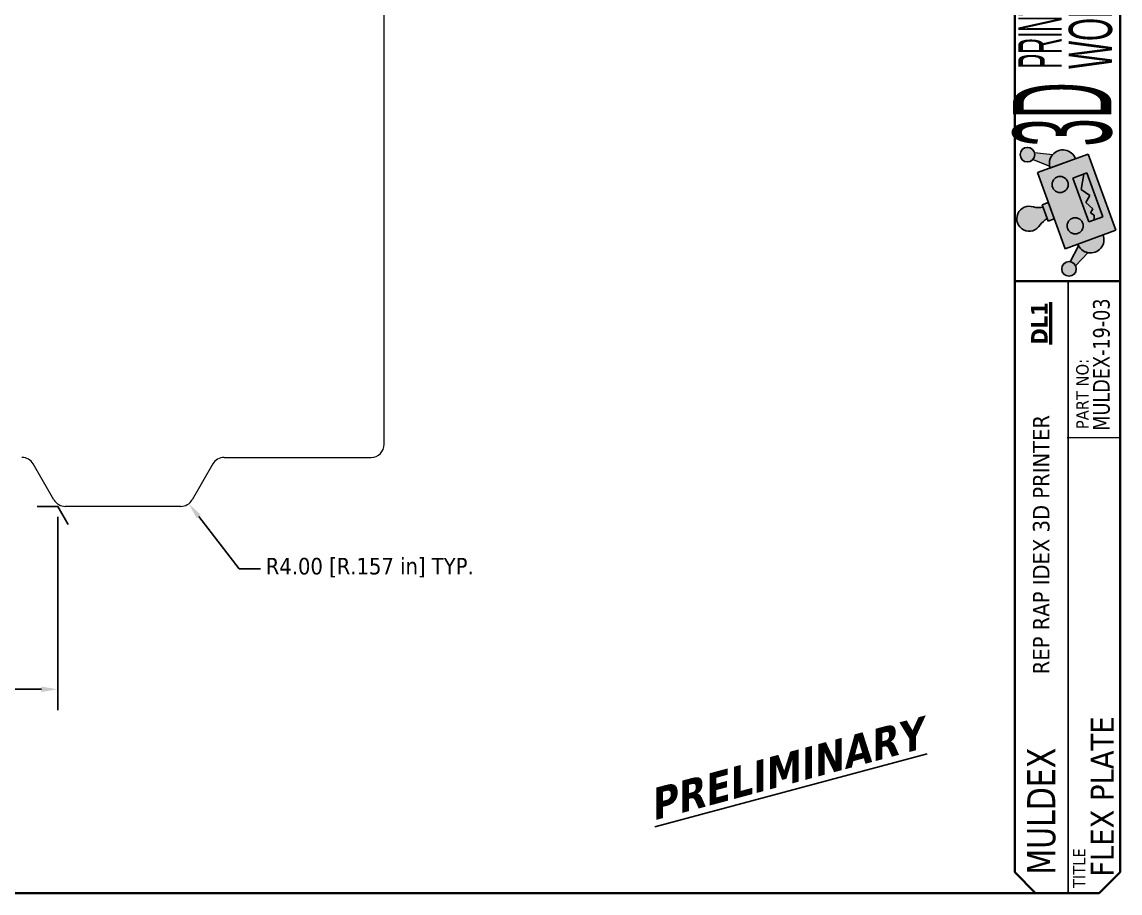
# Model space of a CAD drawing. Header units: inches. Extents: x 1 to 33.8, y 0.5 to 21.5.
# Drawn here: x 20.51 to 33.75, y 0.5 to 11 of the extents above; entities that cross this region are included whole.
import ezdxf

# ---------------------------------------------------------------- set-up
doc = ezdxf.new("R2010")
doc.units = ezdxf.units.IN
doc.header["$LTSCALE"] = 2
doc.header["$MEASUREMENT"] = 0
doc.layers.get('0').update_dxf_attribs({"lineweight": 25})
for name, color, linetype, lineweight in [('Dimension (ANSI)', 7, 'Continuous', 25), ('Symbol (ANSI)', 7, 'Continuous', 25), ('TITLE', 7, 'Continuous', 35), ('Title (ANSI)', 7, 'Continuous', 50), ('Title Text', 7, 'Continuous', 35), ('TITLE THIN', 7, 'Continuous', 25), ('Visible (ANSI)', 7, 'Continuous', 18)]:
    doc.layers.add(name, color=color, linetype=linetype, lineweight=lineweight)
doc.layers.add('Hatch (ANSI)', color=9, linetype='Continuous', lineweight=18, true_color=0x808080)
doc.styles.add('Note Text (ANSI)', font='tahoma.ttf')
doc.styles.add('Text Style133', font='tahoma.ttf', dxfattribs={"width": 0.8999999761581421})
doc.styles.add('Text Style260', font='tahomabd.ttf', dxfattribs={"width": 0.8999999761581421})
doc.styles.add('Text Style71', font='tahoma.ttf')
doc.dimstyles.new('Default - mm [in] (ANSI)', dxfattribs={"dimscale": 2, "dimtxt": 0.1000000014901161, "dimasz": 0.09842519462108612, "dimexe": 0.125, "dimexo": 0.063, "dimgap": 0.03149606299212598, "dimtad": 0, "dimtoh": 1, "dimlfac": 25.4, "dimrnd": 1e-08, "dimzin": 4, "dimdsep": 46, "dimtxsty": 'Note Text (ANSI)', "dimcen": 0.09, "dimdle": 0.3937007874015748, "dimclrd": 256, "dimclre": 256, "dimclrt": 256, "dimadec": 1, "dimazin": 1, "dimtfac": 1.200000047683716, "dimtofl": 0, "dimtmove": 0, "dimatfit": 3, "dimfxl": 0, "dimtolj": 1, "dimtzin": 4, "dimlwd": -1, "dimlwe": -1, "dimarcsym": 0})

# ---------------------------------------------------------------- blocks, each defined once
blk = doc.blocks.new('Borders B-Size')
at = {"layer": 'TITLE'}
for p, q in [((16.875, 10.625), (16.875, 0.3750000000000016)), ((16.875, 0.3750000000000021), (16.75, 0.2500000000000021)), ((16.75, 0.2500000000000021), (0.6249999999999993, 0.25))]:
    blk.add_line(p, q, dxfattribs=at)
blk = doc.blocks.new('Title Blocks 3DPW')
at = {"layer": 'Hatch (ANSI)', "true_color": 0xff0000}
h = blk.add_hatch(color=1, dxfattribs=at)
edge = h.paths.add_edge_path()
edge.add_arc((16.07116928812325, 4.736826005864963), 0.04390881593084733, 0, 360)
h = blk.add_hatch(color=1, dxfattribs=at)
edge = h.paths.add_edge_path()
edge.add_line((16.22135728745229, 4.735361891587832), (16.11374911073551, 4.747547144924953))
edge.add_arc((16.07116928812307, 4.73682600586502), 0.04390881593084733, -41.906600689566915, 14.132685650908513, ccw=False)
edge.add_line((16.10384774837997, 4.707498504237924), (16.20473686449058, 4.668136259057792))
edge.add_arc((16.2864696801587, 4.683596553872048), 0.0831821728063324, 141.5147691876351, 190.7113157737133, ccw=False)
for points in [[(16.60414987263619, 4.281259107896962), (16.43728653933456, 4.739712348278118), (16.13165105550127, 4.628470129627253), (16.2985143888029, 4.170016889246096)], [(16.42933941475884, 4.626251950689844), (16.34494828422678, 4.595536091140098), (16.44087099645197, 4.331990605288536), (16.52526212698404, 4.362706464838282)], [(16.19710147912807, 4.448646568618896), (16.16048932592362, 4.435320834640084), (16.19645181197166, 4.336514716275634), (16.23306396517611, 4.349840450254447)]]:
    blk.add_hatch(color=1, dxfattribs=at).paths.add_polyline_path(points)
h = blk.add_hatch(color=1, dxfattribs=at)
edge = h.paths.add_edge_path()
edge.add_arc((16.2844687974179, 4.684091238952684), 0.08131262209382979, 19.99999999999659, 199.9999999999966)
edge.add_line((16.20805992645957, 4.656280684289962), (16.36087766837623, 4.711901793615398))
h = blk.add_hatch(color=1, dxfattribs=at)
edge = h.paths.add_edge_path()
edge.add_arc((16.26831753599648, 4.556806110339328), 0.04878757325629731, 0, 360)
h = blk.add_hatch(color=1, dxfattribs=at)
edge = h.paths.add_edge_path()
edge.add_arc((16.14267535484472, 4.582090893914222), 0.1642514966295953, 257.6776180235324, 278.246366780819)
edge.add_line((16.16623392504392, 4.419537678273216), (16.19070721285135, 4.352297872642501))
edge.add_arc((16.27714749399113, 4.212631728063624), 0.1642514966295384, 121.7536332191748, 142.3223819764626)
edge.add_arc((16.08199969745246, 4.350805249759896), 0.07531078964894344, 70.10958165685128, 329.89041834315066, ccw=False)
h = blk.add_hatch(color=1, dxfattribs=at)
edge = h.paths.add_edge_path()
edge.add_arc((16.3589207418192, 4.307875848211184), 0.04878757325620475, 0, 360)
h = blk.add_hatch(color=1, dxfattribs=at)
edge = h.paths.add_edge_path()
edge.add_arc((16.45133213071954, 4.225637998571525), 0.08131262209382834, 199.9999999999991, 379.9999999999991)
edge.add_line((16.52774100167785, 4.253448553234241), (16.37492325976121, 4.197827443908809))
h = blk.add_hatch(color=1, dxfattribs=at)
edge = h.paths.add_edge_path()
edge.add_line((16.37999826317219, 4.186609523678034), (16.32801427989571, 4.09160602070098))
edge.add_arc((16.32183248167527, 4.048134541692332), 0.04390881593071746, 25.86731434900082, 81.9066006896428, ccw=False)
edge.add_line((16.36134193352588, 4.067291455089372), (16.43594204946795, 4.145795103390782))
edge.add_arc((16.45133213071954, 4.225637998571526), 0.08131262209382832, 208.6841299600188, 259.0897850786396, ccw=False)
h = blk.add_hatch(color=1, dxfattribs=at)
edge = h.paths.add_edge_path()
edge.add_arc((16.32183248167529, 4.048134541692375), 0.04390881593071747, 0, 360)
at = {"layer": 'TITLE'}
for p, q in [((15.99556226283551, 3.974009218613861), (15.99556226283552, 5.969860484856918)), ((15.99556226283551, 3.974009218613861), (16.62960035672963, 3.974009218613861)), ((15.99556226283553, 0.411509218613861), (15.99556226283551, 3.974009218613861)), ((15.99556226283553, 0.411509218613861), (16.12056226283552, 0.2865092186138612)), ((16.50460035672962, 0.2865092186138613), (16.12056226283552, 0.2865092186138612))]:
    blk.add_line(p, q, dxfattribs=at)
at = {"layer": 'Title (ANSI)', "lineweight": 18}
for p, q in [((16.20473686449058, 4.668136259057793), (16.10384774837997, 4.707498504237924)), ((16.22135728745229, 4.735361891587832), (16.11374911073551, 4.747547144924953)), ((16.20805992645957, 4.656280684289962), (16.36087766837622, 4.711901793615397)), ((16.23306396517611, 4.349840450254447), (16.19710147912807, 4.448646568618896)), ((16.19070721285135, 4.352297872642501), (16.16623392504392, 4.419537678273216)), ((16.37492325976121, 4.197827443908809), (16.52774100167785, 4.253448553234241)), ((16.31075124784156, 3.03199799928181), (16.62325124784156, 3.03199799928181))]:
    blk.add_line(p, q, dxfattribs=at)
at = {"layer": 'Title (ANSI)', "lineweight": 25}
for p, q in [((16.43728653933456, 4.739712348278118), (16.13165105550127, 4.628470129627253)), ((16.60414987263619, 4.281259107896962), (16.43728653933456, 4.739712348278118)), ((16.13165105550127, 4.628470129627253), (16.2985143888029, 4.170016889246096)), ((16.42933941475884, 4.626251950689844), (16.34494828422678, 4.595536091140098)), ((16.34494828422678, 4.595536091140098), (16.44087099645197, 4.331990605288536)), ((16.3948222063512, 4.527270644381609), (16.41042218640646, 4.619366642654762)), ((16.52526212698404, 4.362706464838282), (16.42933941475884, 4.626251950689844)), ((16.44707637540014, 4.490034838923044), (16.3948222063512, 4.527270644381609)), ((16.16048932592362, 4.435320834640084), (16.19710147912807, 4.448646568618896)), ((16.42330730515153, 4.449008478636783), (16.44707637540014, 4.490034838923044)), ((16.46567732066313, 4.409784611294619), (16.42330730515153, 4.449008478636783)), ((16.19645181197166, 4.336514716275634), (16.16048932592362, 4.435320834640084)), ((16.45170227678944, 4.385663129933261), (16.46567732066313, 4.409784611294619)), ((16.47377584616669, 4.372874566251167), (16.45170227678944, 4.385663129933261)), ((16.47287132171667, 4.343637771171725), (16.47377584616669, 4.372874566251167)), ((16.23306396517611, 4.349840450254447), (16.19645181197166, 4.336514716275634)), ((16.44087099645197, 4.331990605288536), (16.52526212698404, 4.362706464838282)), ((16.2985143888029, 4.170016889246096), (16.60414987263619, 4.281259107896962)), ((16.32801427989571, 4.09160602070098), (16.37999826317219, 4.186609523678034)), ((16.43594204946795, 4.145795103390782), (16.36134193352588, 4.067291455089372))]:
    blk.add_line(p, q, dxfattribs=at)
for centre, radius in [((16.07116928812325, 4.736826005864963), 0.04390881593084733), ((16.26831753599648, 4.556806110339328), 0.04878757325629731), ((16.3589207418192, 4.307875848211184), 0.04878757325620475), ((16.32183248167529, 4.048134541692375), 0.04390881593071747)]:
    blk.add_circle(centre, radius, dxfattribs=at)
at = {"layer": 'Title (ANSI)', "lineweight": 18}
for centre, radius, start, end in [((16.07116928812307, 4.73682600586502), 0.04390881593084733, 318.0933993104331, 14.13268565090847), ((16.2864696801587, 4.683596553872048), 0.08318217280633239, 141.5147691876351, 190.7113157737133), ((16.45133213071954, 4.225637998571526), 0.08131262209382832, 208.6841299600179, 259.0897850786396), ((16.32183248167527, 4.048134541692332), 0.04390881593071747, 25.86731434900082, 81.9066006896464)]:
    blk.add_arc(centre, radius, start, end, dxfattribs=at)
at = {"layer": 'Title (ANSI)', "lineweight": 25}
for centre, radius, start, end in [((16.2844687974179, 4.684091238952684), 0.08131262209382978, 19.99999999999659, 200.0000000000028), ((16.08199969745246, 4.350805249759896), 0.07531078964894343, 70.10958165685129, 329.8904183431527), ((16.14267535484472, 4.582090893914222), 0.1642514966295952, 257.6776180235324, 278.246366780819), ((16.14267535484472, 4.582090893914096), 0.1642514966294677, 257.6776180235247, 278.2463667808274), ((16.27714749399113, 4.212631728063624), 0.1642514966295383, 121.7536332191738, 142.3223819764622), ((16.27714749399113, 4.212631728063633), 0.1642514966295541, 121.7536332191729, 142.3223819764631), ((16.45133213071954, 4.225637998571525), 0.08131262209382832, 199.9999999999987, 20.00000000000097)]:
    blk.add_arc(centre, radius, start, end, dxfattribs=at)
at = {"layer": 'TITLE THIN'}
blk.add_line((16.3160416370931, 0.2865092186138611), (16.3160416370931, 3.974009218613861), dxfattribs=at)
at = {"layer": 'Visible (ANSI)', "lineweight": 18}
for p, q in [((16.10384774837997, 4.707498504237924), (16.20473686449058, 4.668136259057793)), ((16.22135728745229, 4.735361891587832), (16.11374911073551, 4.747547144924953)), ((16.13165105550127, 4.628470129627253), (16.2985143888029, 4.170016889246096)), ((16.16048932592362, 4.435320834640084), (16.19645181197166, 4.336514716275635))]:
    blk.add_line(p, q, dxfattribs=at)
at = {"layer": 'Visible (ANSI)', "lineweight": 25}
for p, q in [((16.43728653933456, 4.739712348278118), (16.13165105550127, 4.628470129627253)), ((16.60414987263619, 4.281259107896962), (16.43728653933456, 4.739712348278118)), ((16.34494828422678, 4.595536091140099), (16.42933941475884, 4.626251950689844)), ((16.44087099645198, 4.331990605288532), (16.34494828422678, 4.595536091140098)), ((16.3948222063512, 4.527270644381609), (16.41042218640646, 4.619366642654762)), ((16.42933941475884, 4.626251950689844), (16.52526212698404, 4.362706464838279)), ((16.44707637540014, 4.490034838923038), (16.39482220635121, 4.5272706443816)), ((16.19710147912807, 4.448646568618896), (16.16048932592362, 4.435320834640085)), ((16.42330730515153, 4.44900847863678), (16.44707637540014, 4.490034838923044)), ((16.46567732066313, 4.40978461129462), (16.42330730515154, 4.449008478636783)), ((16.45170227678944, 4.385663129933261), (16.46567732066313, 4.409784611294619)), ((16.4737758461667, 4.372874566251168), (16.45170227678944, 4.385663129933261)), ((16.47287132171667, 4.343637771171725), (16.47377584616669, 4.372874566251167)), ((16.14086534837718, 4.304889018287876), (16.14714861699705, 4.313025184649836)), ((16.19645181197166, 4.336514716275634), (16.23306396517611, 4.349840450254447)), ((16.52526212698404, 4.362706464838282), (16.44087099645197, 4.331990605288536)), ((16.2985143888029, 4.170016889246096), (16.60414987263619, 4.281259107896963)), ((16.37999826317219, 4.186609523678034), (16.32801427989571, 4.09160602070098)), ((16.36134193352588, 4.067291455089372), (16.43594204946795, 4.145795103390782))]:
    blk.add_line(p, q, dxfattribs=at)
for centre, radius in [((16.07116928812325, 4.736826005864963), 0.04390881593084733), ((16.26831753599648, 4.556806110339328), 0.04878757325629731), ((16.3589207418192, 4.307875848211184), 0.04878757325620475)]:
    blk.add_circle(centre, radius, dxfattribs=at)
at = {"layer": 'Visible (ANSI)', "lineweight": 18}
blk.add_circle((16.32183248167529, 4.048134541692375), 0.04390881593071747, dxfattribs=at)
at = {"layer": 'Visible (ANSI)', "lineweight": 25}
for centre, radius, start, end in [((16.28446879741791, 4.684091238952687), 0.08131262209383144, 19.9999999999975, 200.0000000000023), ((16.14267535484473, 4.582090893914163), 0.1642514966295343, 257.6776180235248, 278.2463667808191), ((16.27714749399113, 4.212631728063624), 0.1642514966295383, 121.7536332191738, 142.3223819764622), ((16.45133213071953, 4.225637998571525), 0.08131262209383101, 199.9999999999993, 19.99999999999937)]:
    blk.add_arc(centre, radius, start, end, dxfattribs=at)
at = {"layer": 'TITLE', "color": 7, "style": 'Text Style133', "width": 0.9}
blk.add_attdef('PART_NUMBER_001', (16.56688816874242, 3.073301468613359), '', height=0.1000000031914298, rotation=90, dxfattribs=at)
at = {"layer": 'TITLE', "color": 7, "style": 'Text Style71'}
blk.add_attdef('DESCRIPTION_001', (16.59210613274202, 0.3842650116181863), '', height=0.1399999997747226, rotation=89.99999999998299, dxfattribs=at)
at = {"layer": 'Title (ANSI)', "color": 156, "true_color": 0x07467a, "attachment_point": 1, "rotation": 90, "style": 'Note Text (ANSI)'}
for s, insert, char_height, width in [('\\fRavie|b0|i0;\\W0.51;\\H0.2610;WORLD', (16.32032026060453, 5.254130256618255), 0.2610000099722795, 2.760656313410054), ('\\fRavie|b0|i0;\\W0.38;\\H0.2610;PRINTING', (16.0163752699986, 5.256615040569998), 0.2610000099722795, 3.840913131700948), ('\\fRavie|b0|i0;\\W0.38;\\H0.5930;3D', (15.98375841229462, 4.787085645049777), 0.5929999933468075, 3.143674205359468)]:
    blk.add_mtext(s, dxfattribs=dict(at, insert=insert, char_height=char_height, width=width))
at = {"layer": 'Title (ANSI)', "char_height": 0.1000000031914298, "attachment_point": 1, "rotation": 90, "style": 'Note Text (ANSI)'}
for s, insert, width in [('\\fTahoma|b1|i0;\\H0.1000;\\LDL1', (16.09309585631992, 3.592187685372271), 0.7968435050454302), ('\\fTahoma|b0|i0;REP RAP IDEX 3D PRINTER', (16.10412690583796, 1.604858427684905), 2.56079622134258)]:
    blk.add_mtext(s, dxfattribs=dict(at, insert=insert, width=width))
at = {"layer": 'Title (ANSI)', "color": 7, "insert": (16.3460416370931, 0.3165092186138636), "char_height": 0.07500000239357234, "width": 0.7971682617928834, "attachment_point": 1, "rotation": 89.999999999983, "style": 'Note Text (ANSI)'}
blk.add_mtext('\\fTahoma|b0|i0;\\H0.0750;TITLE', dxfattribs=at)
at = {"layer": 'Title (ANSI)', "color": 7, "style": 'Text Style260', "width": 0.9}
blk.add_attdef('CUSTOMER_001', (16.23920807644805, 0.3972007583186815), '', height=0.1700000030787911, rotation=90, dxfattribs=at)
at = {"layer": 'Title Text', "insert": (16.36508623740057, 3.082428399671727), "char_height": 0.07500000239357234, "width": 0.853599556633775, "attachment_point": 1, "rotation": 90, "style": 'Note Text (ANSI)'}
blk.add_mtext('\\fTahoma|b0|i0;\\H0.0750;PART NO:', dxfattribs=at)
blk = doc.blocks.new('*D21')
at = {"layer": 'Defpoints', "color": 0, "transparency": 16777216}
for p in [(9.125984251968504, 5.908746450093926), (20.93700787401574, 5.160714954030935), (20.93700787401574, 2.955990544582116)]:
    blk.add_point(p, dxfattribs=at)
at = {"layer": 'Dimension (ANSI)', "transparency": 16777216}
for p, q in [((9.125984251968504, 5.782746450093925), (9.125984251968504, 2.705990544582116)), ((20.93700787401574, 5.034714954030934), (20.93700787401574, 2.705990544582116)), ((9.322834641210676, 2.955990544582116), (13.85265436412456, 2.955990544582116)), ((20.74015748477357, 2.955990544582116), (16.21033776185968, 2.955990544582116))]:
    blk.add_line(p, q, dxfattribs=at)
for points in [[(9.322834641210676, 2.988798942789145), (9.322834641210676, 2.923182146375087), (9.125984251968504, 2.955990544582116)], [(20.74015748477357, 2.988798942789145), (20.74015748477357, 2.923182146375087), (20.93700787401574, 2.955990544582116)]]:
    blk.add_solid(points, dxfattribs=at)
at = {"layer": 'Dimension (ANSI)', "transparency": 16777216, "insert": (13.91564649010882, 3.086816603443186), "char_height": 0.2000000029802322, "attachment_point": 1, "style": 'Note Text (ANSI)'}
blk.add_mtext('\\A1;300.00 [11.811 in]', dxfattribs=at)
blk = doc.blocks.new('*D22')
at = {"layer": 'Defpoints', "color": 0, "transparency": 16777216}
for p in [(22.42088972138746, 5.318195268991565), (22.51723830125504, 5.193628015037739)]:
    blk.add_point(p, dxfattribs=at)
at = {"layer": 'Dimension (ANSI)', "transparency": 16777216}
for p, q in [((23.12372955367531, 4.409506962450969), (22.63767402336169, 5.037918951122222)), ((23.38259168618301, 4.409506962450969), (23.12372955367531, 4.409506962450969))]:
    blk.add_line(p, q, dxfattribs=at)
blk.add_solid([(22.66362553401427, 5.057991571473329), (22.6117225127091, 5.017846330771116), (22.51723830125504, 5.193628015037739)], dxfattribs=at)
at = {"layer": 'Dimension (ANSI)', "transparency": 16777216, "insert": (23.44558381216726, 4.540333019362579), "char_height": 0.2000000029802322, "attachment_point": 1, "style": 'Note Text (ANSI)'}
blk.add_mtext('\\A1;\\fTahoma|b0|i0;\\H0.2000;R4.00 [R.157 in] TYP.', dxfattribs=at)

msp = doc.modelspace()

# ---------------------------------------------------------------- linework, layer by layer
at = {"layer": 'Dimension (ANSI)'}
for q in [(20.68700787401575, 5.160714954030935), (21.06200787401575, 4.944208603084825)]:
    msp.add_line((20.93700787401574, 5.160714954030935), q, dxfattribs=at)
at = {"layer": 'Visible (ANSI)'}
for p, q in [((24.87401574803149, 5.908746450093923), (24.87401574803149, 17.40480944221991)), ((22.94368720923633, 5.751266135133293), (24.71653543307086, 5.751266135133292)), ((20.89154722289845, 5.23945511151125), (20.64151364175334, 5.672525977652979)), ((22.80730525588445, 5.672525977652977), (22.55727167473934, 5.239455111511249)), ((22.42088972138746, 5.160714954030935), (21.02792917625033, 5.160714954030935))]:
    msp.add_line(p, q, dxfattribs=at)
for centre, radius, start, end in [((24.71653543307086, 5.908746450093923), 0.1574803149606293, 270, 0), ((20.50513168840147, 5.593785820172665), 0.1574803149606276, 29.99999999999961, 90), ((22.94368720923633, 5.593785820172669), 0.1574803149606239, 89.99999999999899, 150.0000000000019), ((21.02792917625033, 5.318195268991563), 0.1574803149606279, 209.9999999999993, 270), ((22.42088972138746, 5.318195268991567), 0.1574803149606337, 270.000000000001, 329.9999999999991)]:
    msp.add_arc(centre, radius, start, end, dxfattribs=at)

# ---------------------------------------------------------------- block references
at = {"xscale": 2, "yscale": 2, "zscale": 2}
msp.add_blockref('Borders B-Size', (0, 0), dxfattribs=at)
msp.add_blockref('Title Blocks 3DPW', (0.4907992865407513, -0.07301843722772211), dxfattribs=at).add_auto_attribs({'PART_NUMBER_001': 'MULDEX-19-03', 'DESCRIPTION_001': 'FLEX PLATE', 'CUSTOMER_001': 'MULDEX'})

# ---------------------------------------------------------------- texts
at = {"layer": 'Symbol (ANSI)', "color": 1, "true_color": 0xff0000, "insert": (29.6628865675921, 2.174836516821017), "char_height": 0.3759999913493479, "width": 5.590557742393492, "attachment_point": 2, "rotation": 14.999999999999996, "style": 'Note Text (ANSI)'}
msp.add_mtext('\\fTahoma|b1|i1;\\H0.3760;\\LPRELIMINARY      \\l\\fTahoma|b1|i0;\\H0.3760;\\L  ', dxfattribs=at)

# ---------------------------------------------------------------- dimensions: what is measured, and where the dimension line sits
at = {"layer": 'Dimension (ANSI)'}
dim = msp.add_linear_dim(base=(20.93700787401574, 2.955990544582116), p1=(9.125984251968504, 5.908746450093926), p2=(20.93700787401574, 5.160714954030935), angle=180, dimstyle='Default - mm [in] (ANSI)', override={"dimgap": 0.03149606299212598, "dimtoh": 0, "dimdec": 2, "dimlfac": 25.4, "dimtol": 0, "dimlim": 0, "dimtp": 0, "dimtm": -0, "dimtdec": 2, "dimatfit": 1}, dxfattribs=at)
dim.commit()
dim.dimension.update_dxf_attribs({"geometry": '*D21', "text_midpoint": (15.03149606299212, 2.955990544582116), "dimtype": 160})
dim = msp.add_radius_dim(center=(22.42088972138746, 5.318195268991565), mpoint=(22.51723830125504, 5.193628015037739), text='\\fTahoma|b0|i0;\\H0.2000;<> TYP.', dimstyle='Default - mm [in] (ANSI)', override={"dimgap": 0.03149606299212598, "dimtih": 1, "dimdec": 2, "dimlfac": 25.40000000000062, "dimcen": 0, "dimtol": 0, "dimlim": 0, "dimtp": 0, "dimtm": -0, "dimtdec": 2}, dxfattribs=at)
dim.commit()
dim.dimension.update_dxf_attribs({"geometry": '*D22', "text_midpoint": (24.74652403210299, 4.409506962450969), "dimtype": 164})

doc.saveas('drawing.dxf')
